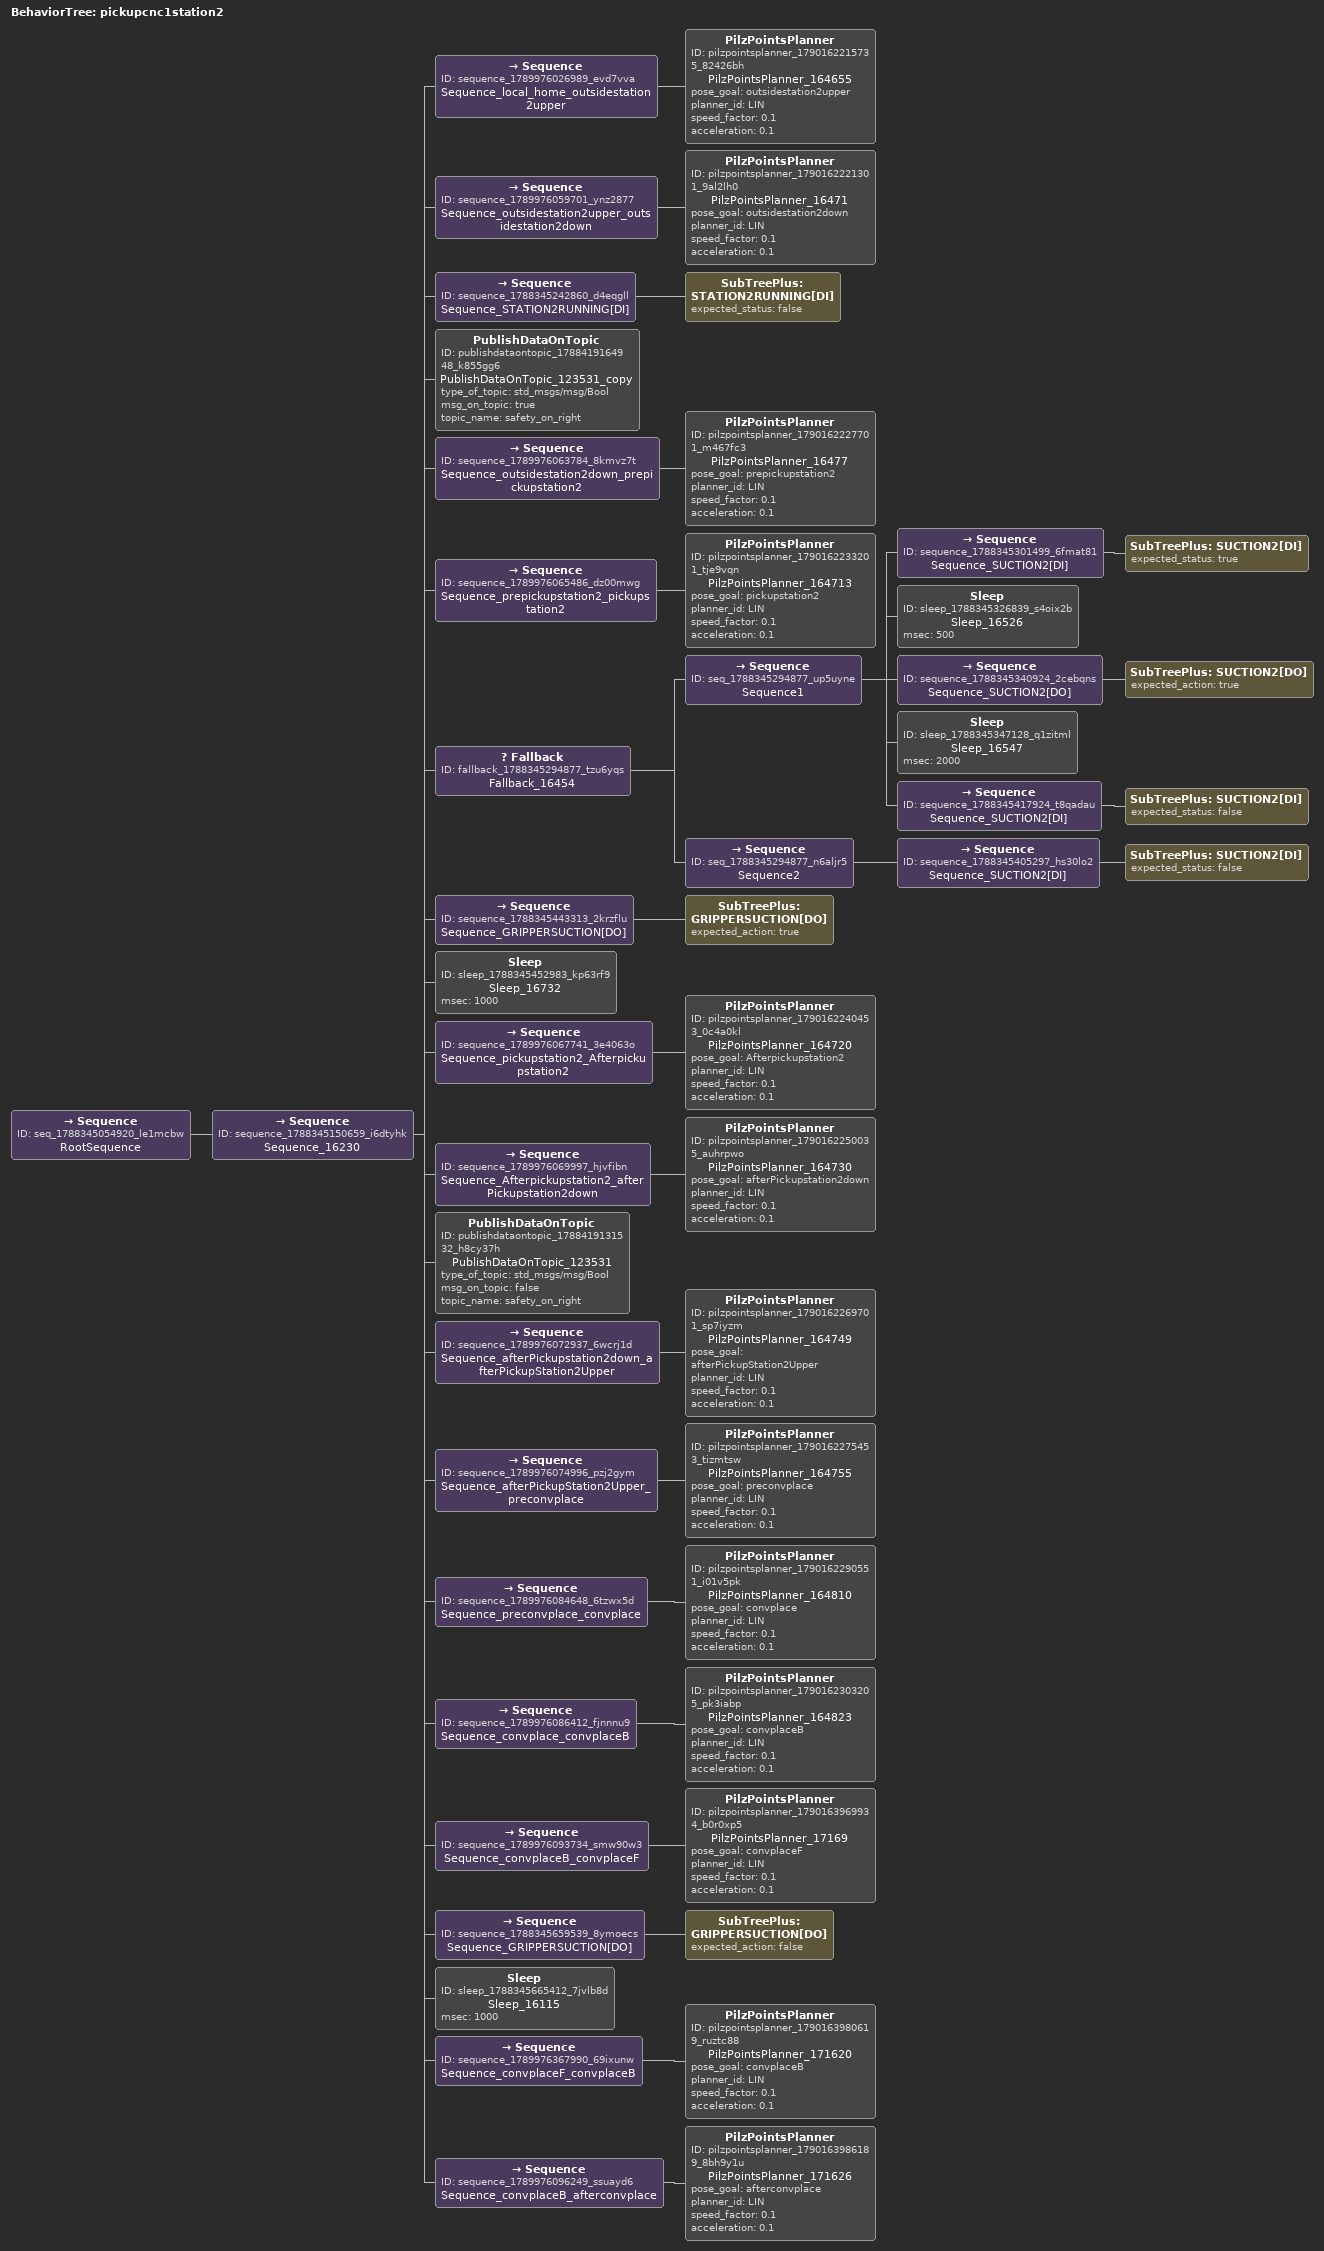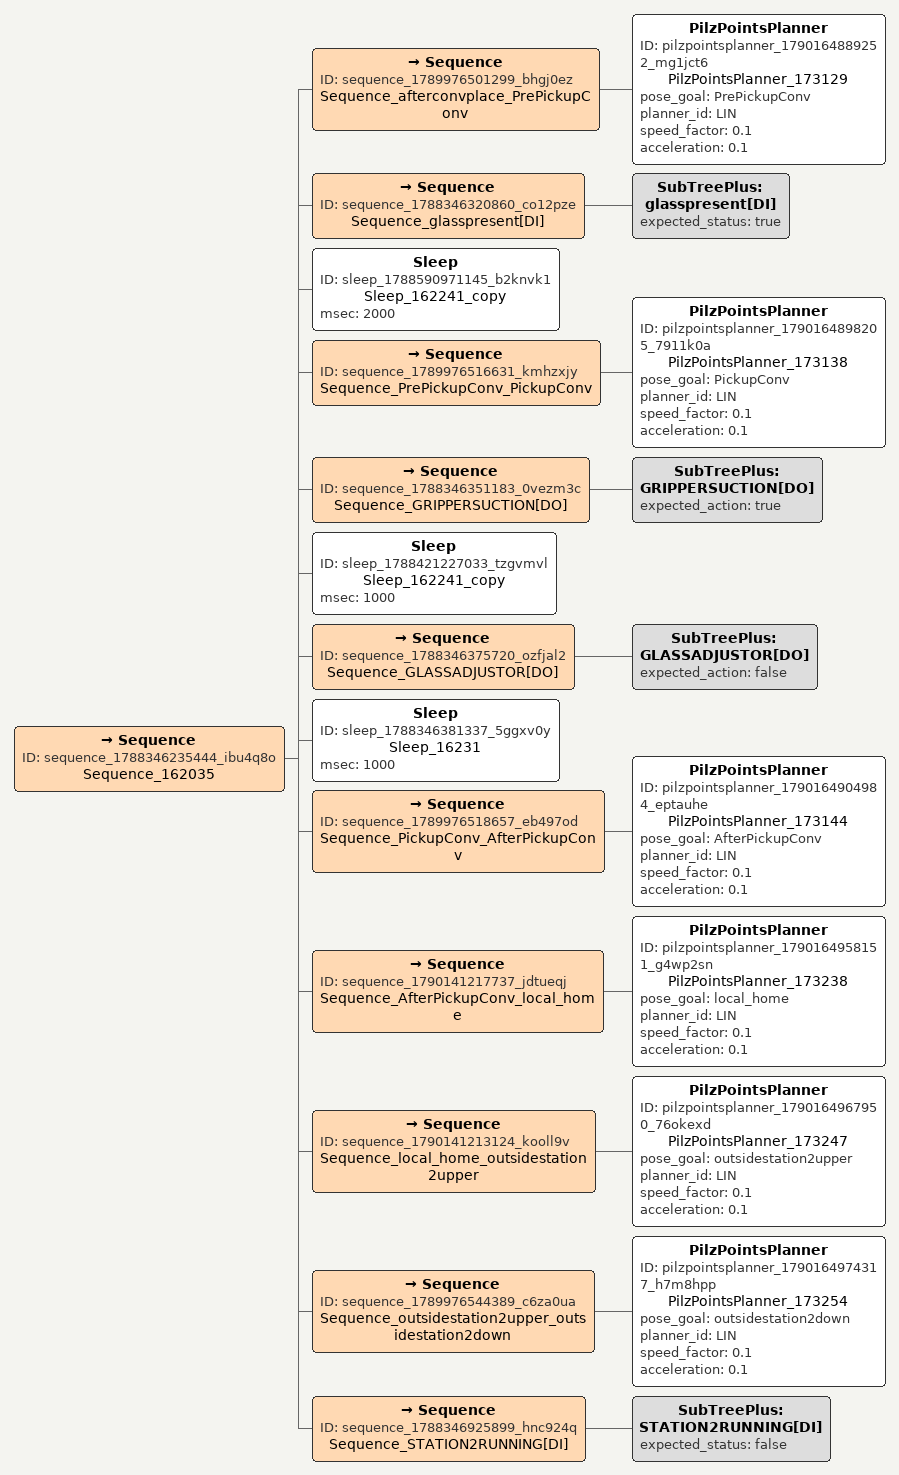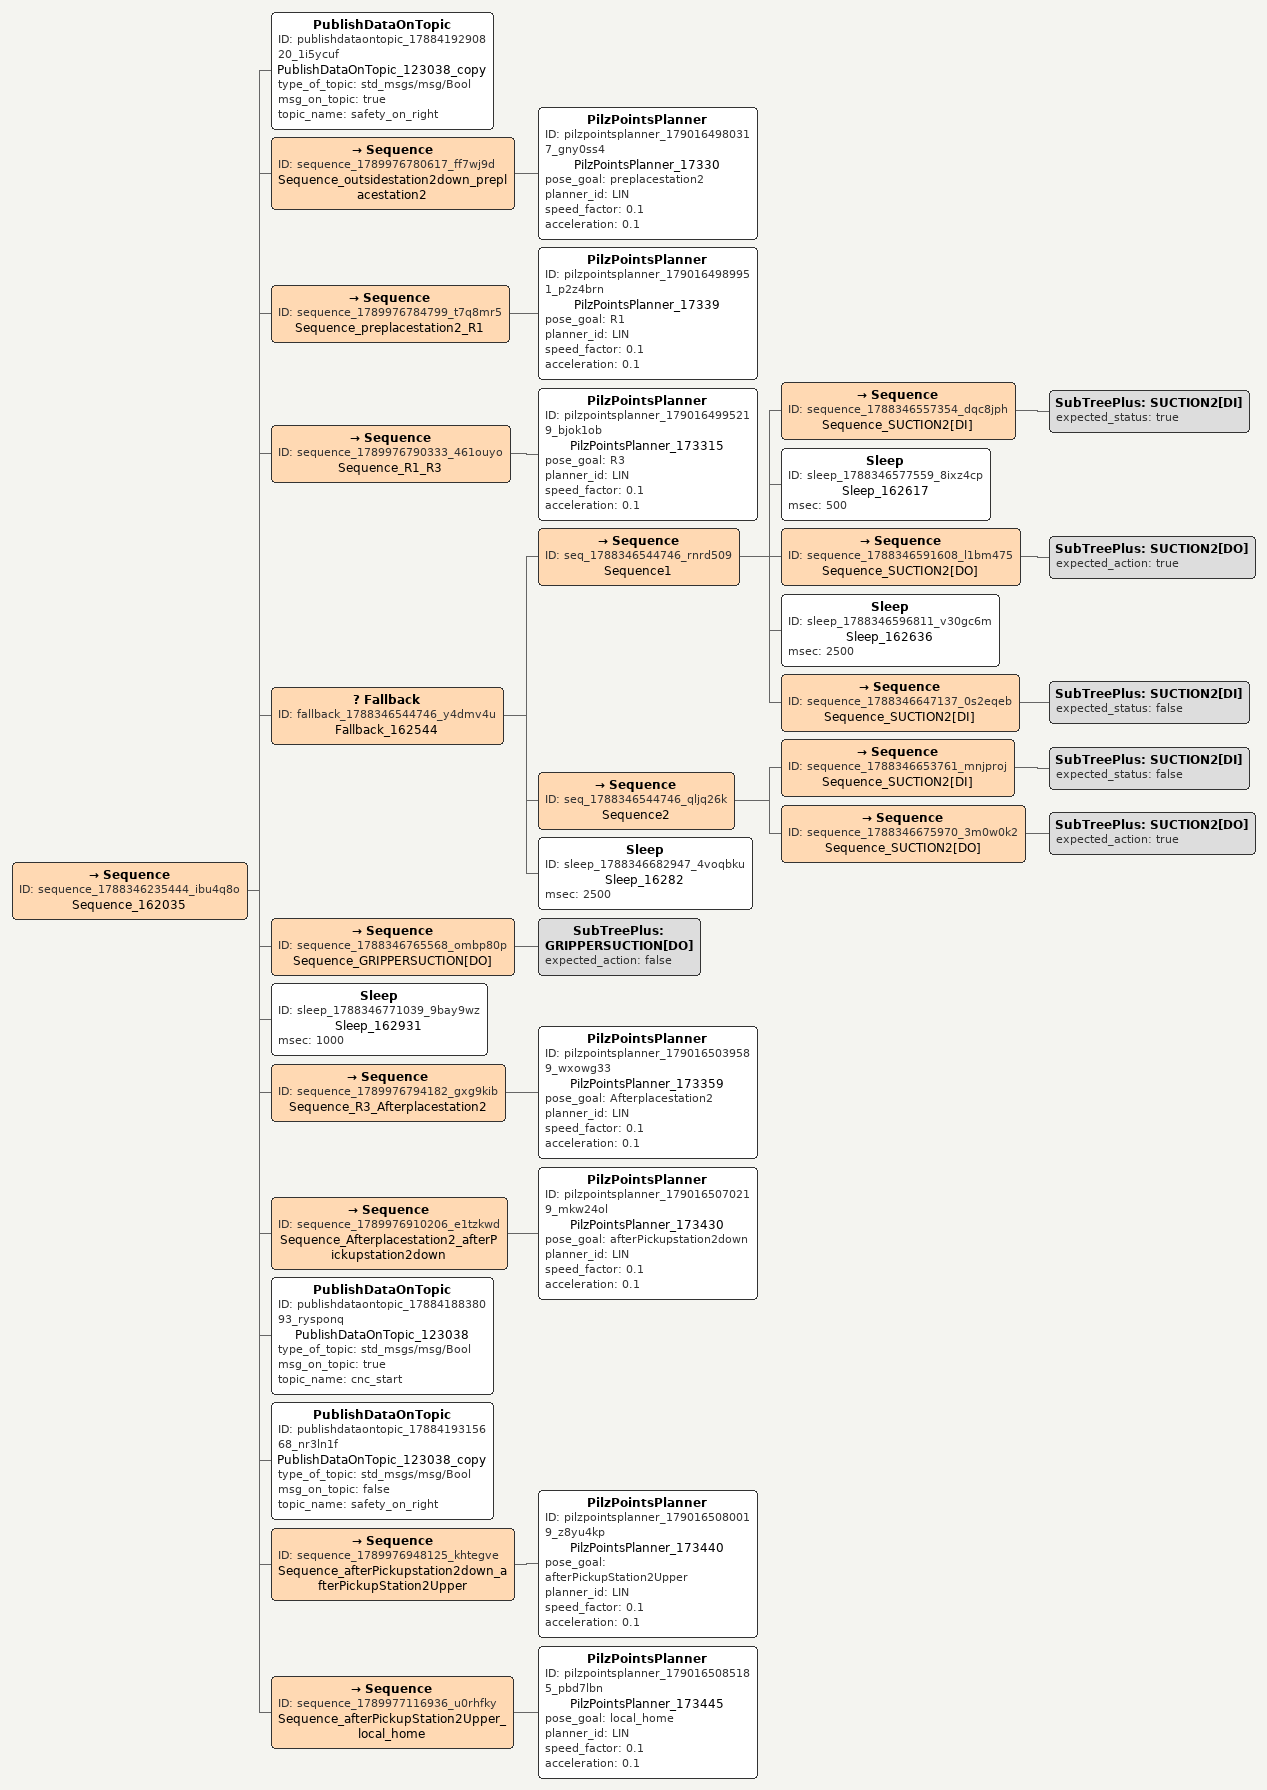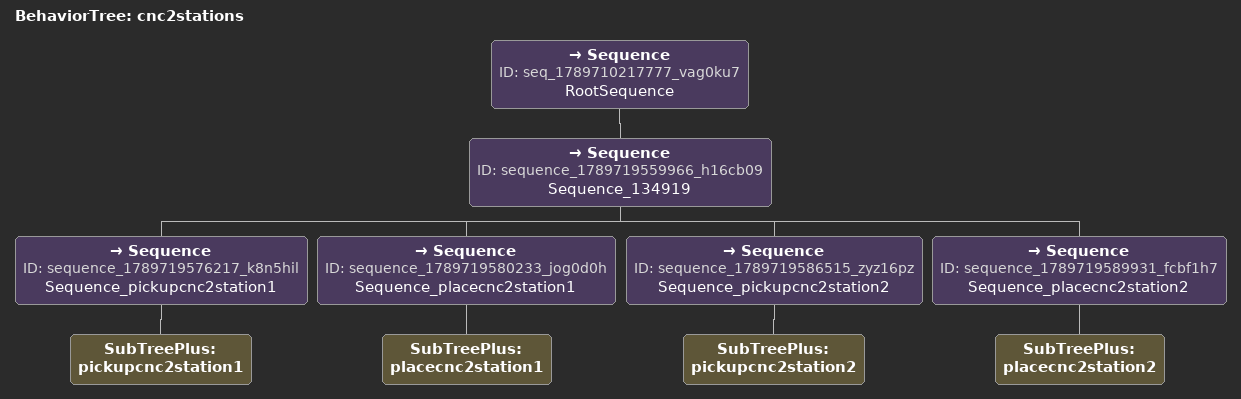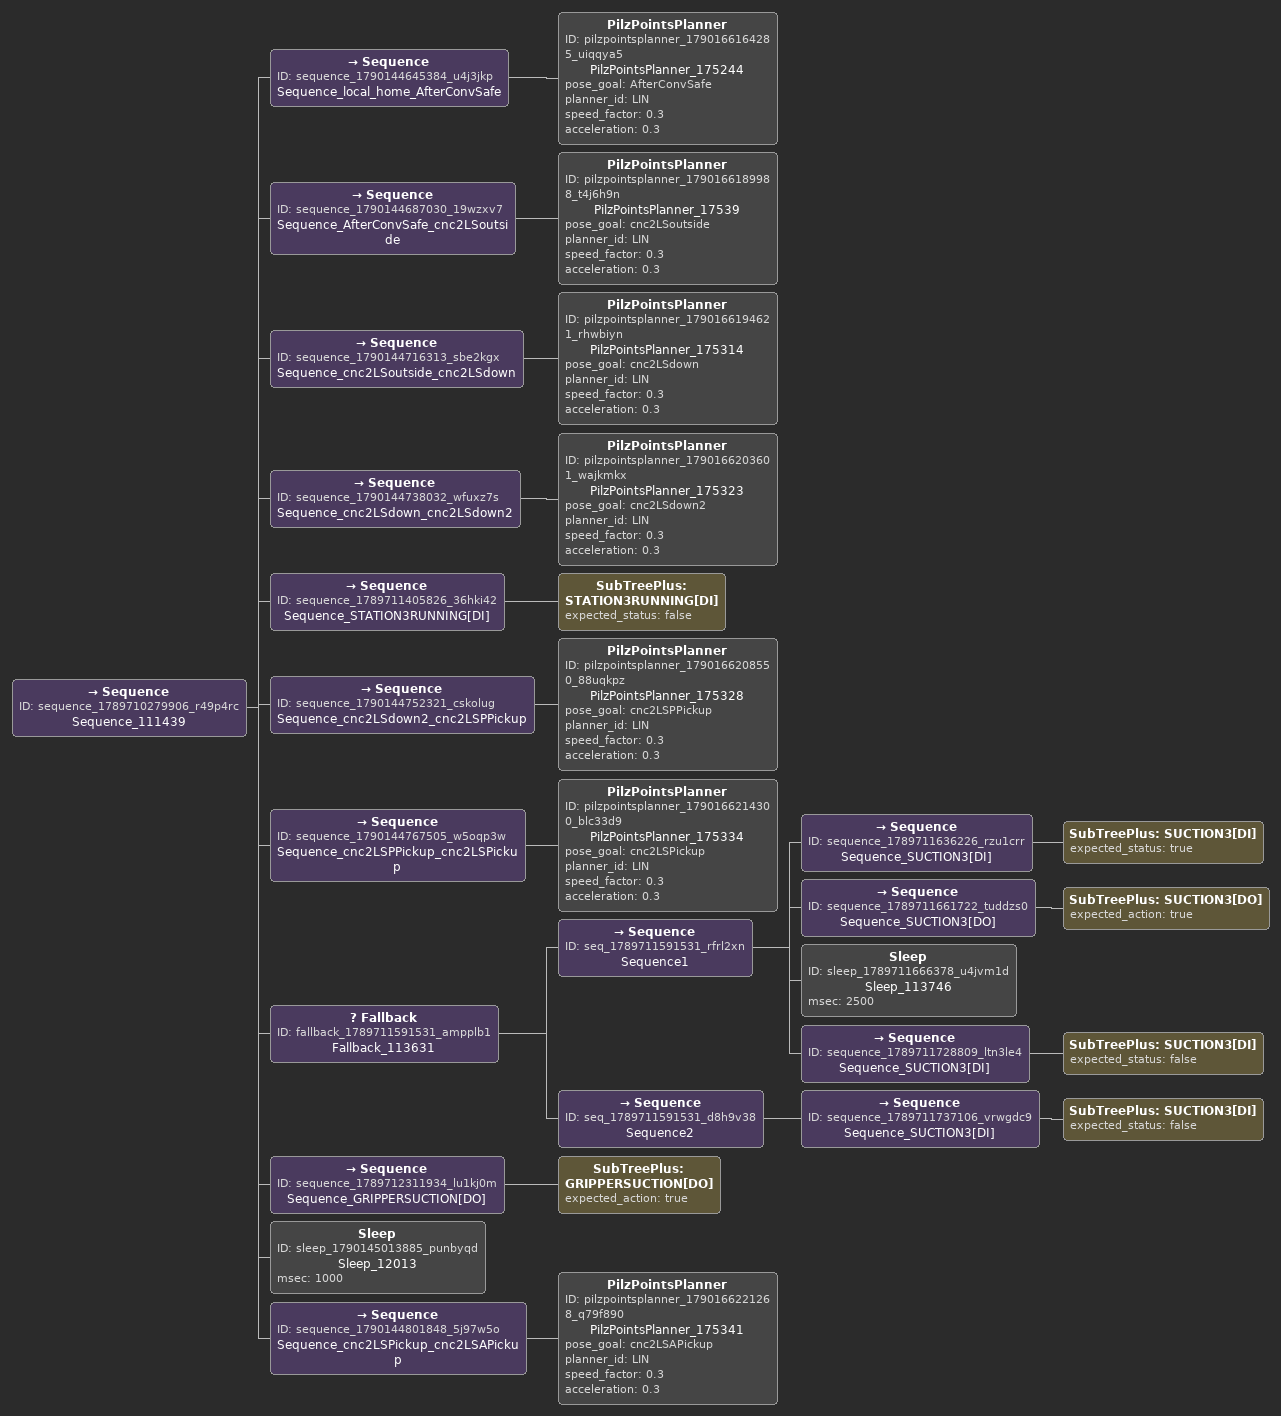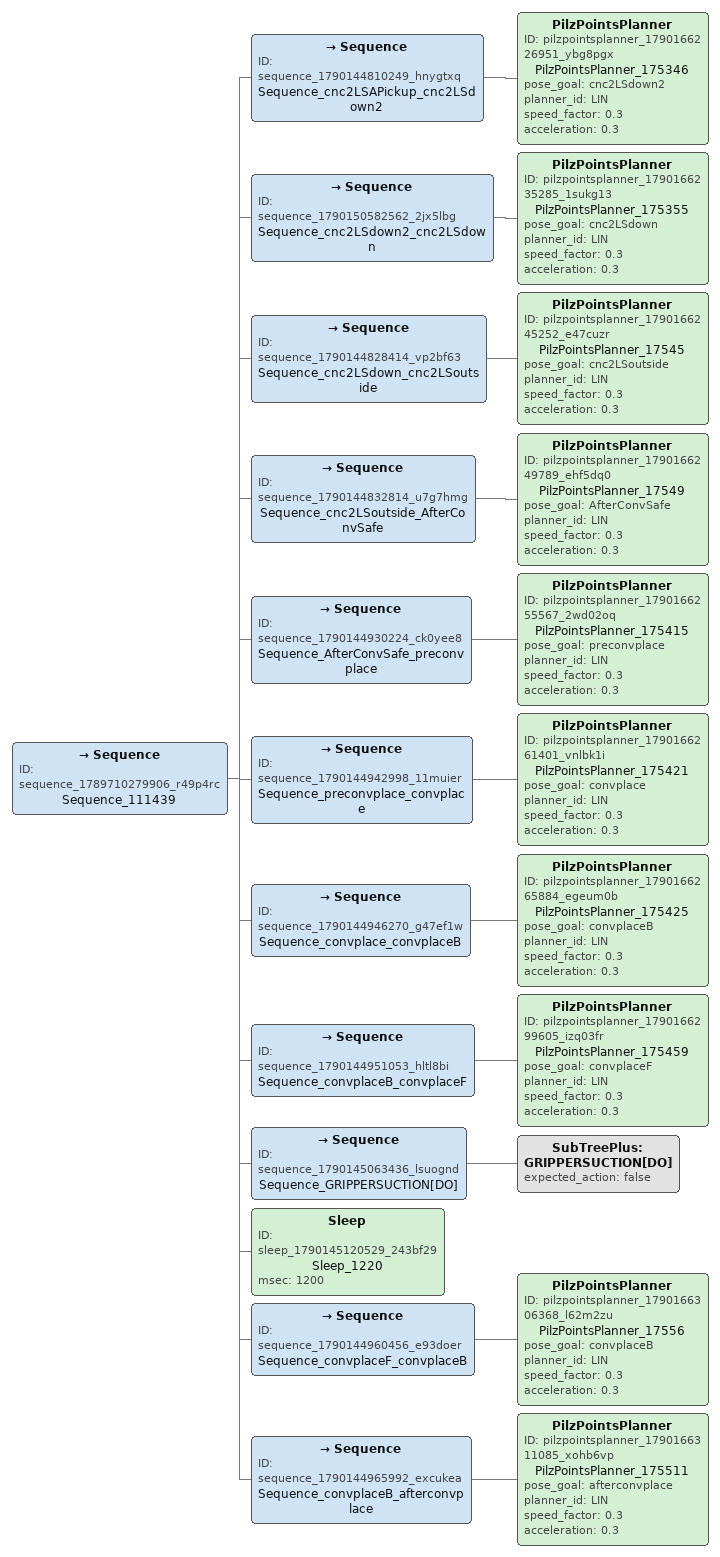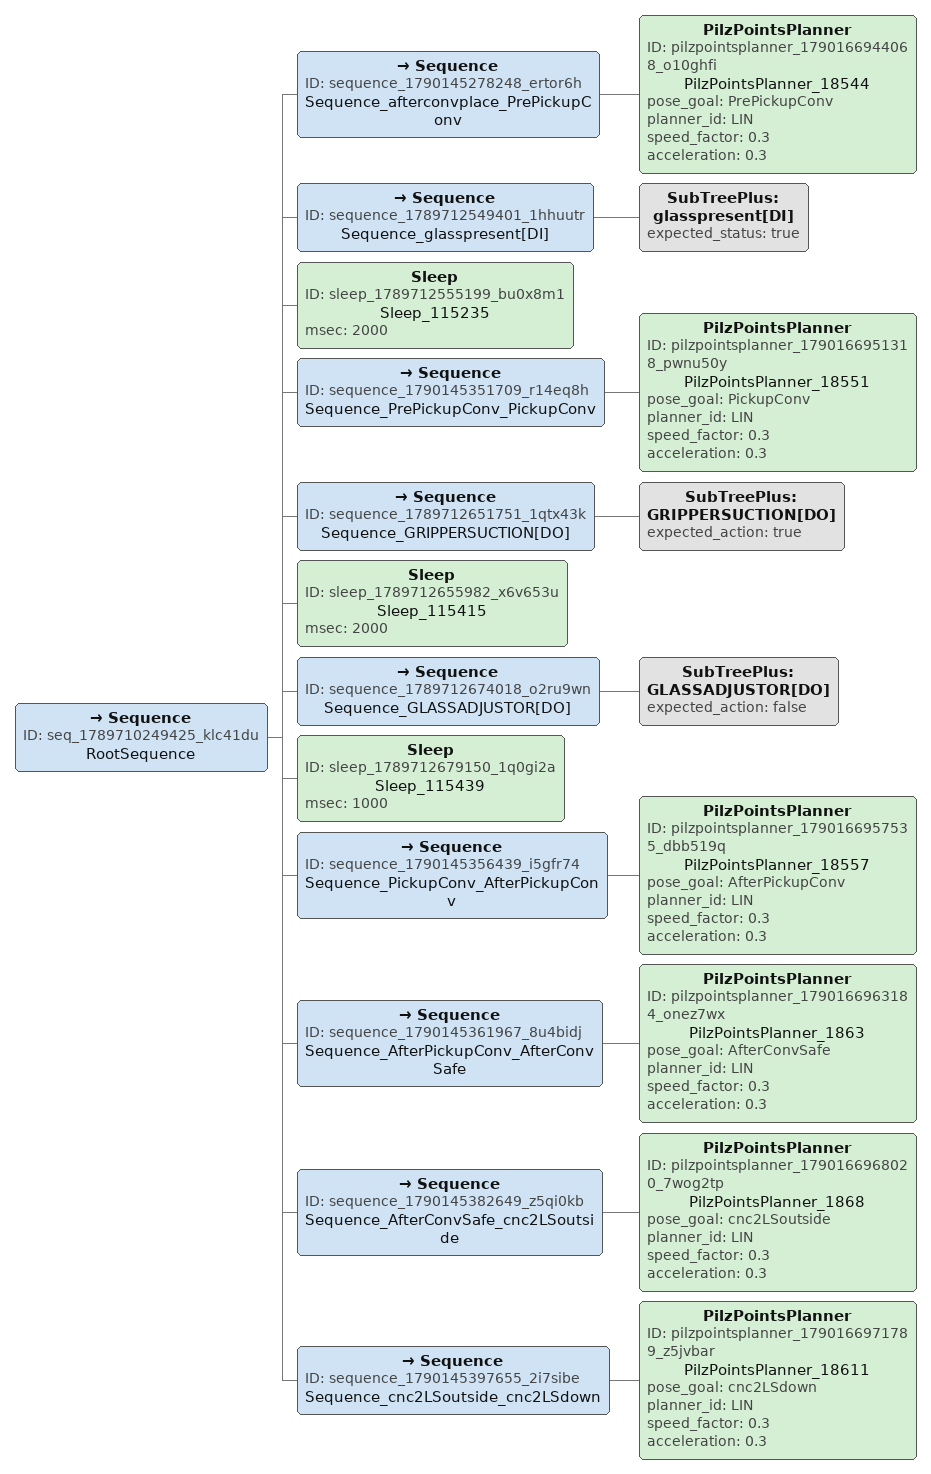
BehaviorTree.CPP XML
<BehaviorTree ID="pickupcnc1station2">
  <Sequence ID="seq_1788345054920_le1mcbw" name="RootSequence">
    <Sequence ID="sequence_1788345150659_i6dtyhk" name="Sequence_16230">
      <Sequence ID="sequence_1789976026989_evd7vva" name="Sequence_local_home_outsidestation2upper">
        <PilzPointsPlanner ID="pilzpointsplanner_1790162215735_82426bh" name="PilzPointsPlanner_164655" pose_goal="outsidestation2upper" planner_id="LIN" speed_factor="0.1" acceleration="0.1"/>
      </Sequence>
      <Sequence ID="sequence_1789976059701_ynz2877" name="Sequence_outsidestation2upper_outsidestation2down">
        <PilzPointsPlanner ID="pilzpointsplanner_1790162221301_9al2lh0" name="PilzPointsPlanner_16471" pose_goal="outsidestation2down" planner_id="LIN" speed_factor="0.1" acceleration="0.1"/>
      </Sequence>
      <Sequence ID="sequence_1788345242860_d4eqgll" name="Sequence_STATION2RUNNING[DI]">
        <SubTreePlus ID="STATION2RUNNING[DI]" expected_status="false"/>
      </Sequence>
      <PublishDataOnTopic ID="publishdataontopic_1788419164948_k855gg6" name="PublishDataOnTopic_123531_copy" type_of_topic="std_msgs/msg/Bool" msg_on_topic="true" topic_name="safety_on_right"/>
      <Sequence ID="sequence_1789976063784_8kmvz7t" name="Sequence_outsidestation2down_prepickupstation2">
        <PilzPointsPlanner ID="pilzpointsplanner_1790162227701_m467fc3" name="PilzPointsPlanner_16477" pose_goal="prepickupstation2" planner_id="LIN" speed_factor="0.1" acceleration="0.1"/>
      </Sequence>
      <Sequence ID="sequence_1789976065486_dz00mwg" name="Sequence_prepickupstation2_pickupstation2">
        <PilzPointsPlanner ID="pilzpointsplanner_1790162233201_tje9vqn" name="PilzPointsPlanner_164713" pose_goal="pickupstation2" planner_id="LIN" speed_factor="0.1" acceleration="0.1"/>
      </Sequence>
      <Fallback ID="fallback_1788345294877_tzu6yqs" name="Fallback_16454">
        <Sequence ID="seq_1788345294877_up5uyne" name="Sequence1">
          <Sequence ID="sequence_1788345301499_6fmat81" name="Sequence_SUCTION2[DI]">
            <SubTreePlus ID="SUCTION2[DI]" expected_status="true"/>
          </Sequence>
          <Sleep ID="sleep_1788345326839_s4oix2b" name="Sleep_16526" msec="500"/>
          <Sequence ID="sequence_1788345340924_2cebqns" name="Sequence_SUCTION2[DO]">
            <SubTreePlus ID="SUCTION2[DO]" expected_action="true"/>
          </Sequence>
          <Sleep ID="sleep_1788345347128_q1zitml" name="Sleep_16547" msec="2000"/>
          <Sequence ID="sequence_1788345417924_t8qadau" name="Sequence_SUCTION2[DI]">
            <SubTreePlus ID="SUCTION2[DI]" expected_status="false"/>
          </Sequence>
        </Sequence>
        <Sequence ID="seq_1788345294877_n6aljr5" name="Sequence2">
          <Sequence ID="sequence_1788345405297_hs30lo2" name="Sequence_SUCTION2[DI]">
            <SubTreePlus ID="SUCTION2[DI]" expected_status="false"/>
          </Sequence>
        </Sequence>
      </Fallback>
      <Sequence ID="sequence_1788345443313_2krzflu" name="Sequence_GRIPPERSUCTION[DO]">
        <SubTreePlus ID="GRIPPERSUCTION[DO]" expected_action="true"/>
      </Sequence>
      <Sleep ID="sleep_1788345452983_kp63rf9" name="Sleep_16732" msec="1000"/>
      <Sequence ID="sequence_1789976067741_3e4063o" name="Sequence_pickupstation2_Afterpickupstation2">
        <PilzPointsPlanner ID="pilzpointsplanner_1790162240453_0c4a0kl" name="PilzPointsPlanner_164720" pose_goal="Afterpickupstation2" planner_id="LIN" speed_factor="0.1" acceleration="0.1"/>
      </Sequence>
      <Sequence ID="sequence_1789976069997_hjvfibn" name="Sequence_Afterpickupstation2_afterPickupstation2down">
        <PilzPointsPlanner ID="pilzpointsplanner_1790162250035_auhrpwo" name="PilzPointsPlanner_164730" pose_goal="afterPickupstation2down" planner_id="LIN" speed_factor="0.1" acceleration="0.1"/>
      </Sequence>
      <PublishDataOnTopic ID="publishdataontopic_1788419131532_h8cy37h" name="PublishDataOnTopic_123531" type_of_topic="std_msgs/msg/Bool" msg_on_topic="false" topic_name="safety_on_right"/>
      <Sequence ID="sequence_1789976072937_6wcrj1d" name="Sequence_afterPickupstation2down_afterPickupStation2Upper">
        <PilzPointsPlanner ID="pilzpointsplanner_1790162269701_sp7iyzm" name="PilzPointsPlanner_164749" pose_goal="afterPickupStation2Upper" planner_id="LIN" speed_factor="0.1" acceleration="0.1"/>
      </Sequence>
      <Sequence ID="sequence_1789976074996_pzj2gym" name="Sequence_afterPickupStation2Upper_preconvplace">
        <PilzPointsPlanner ID="pilzpointsplanner_1790162275453_tizmtsw" name="PilzPointsPlanner_164755" pose_goal="preconvplace" planner_id="LIN" speed_factor="0.1" acceleration="0.1"/>
      </Sequence>
      <Sequence ID="sequence_1789976084648_6tzwx5d" name="Sequence_preconvplace_convplace">
        <PilzPointsPlanner ID="pilzpointsplanner_1790162290551_i01v5pk" name="PilzPointsPlanner_164810" pose_goal="convplace" planner_id="LIN" speed_factor="0.1" acceleration="0.1"/>
      </Sequence>
      <Sequence ID="sequence_1789976086412_fjnnnu9" name="Sequence_convplace_convplaceB">
        <PilzPointsPlanner ID="pilzpointsplanner_1790162303205_pk3iabp" name="PilzPointsPlanner_164823" pose_goal="convplaceB" planner_id="LIN" speed_factor="0.1" acceleration="0.1"/>
      </Sequence>
      <Sequence ID="sequence_1789976093734_smw90w3" name="Sequence_convplaceB_convplaceF">
        <PilzPointsPlanner ID="pilzpointsplanner_1790163969934_b0r0xp5" name="PilzPointsPlanner_17169" pose_goal="convplaceF" planner_id="LIN" speed_factor="0.1" acceleration="0.1"/>
      </Sequence>
      <Sequence ID="sequence_1788345659539_8ymoecs" name="Sequence_GRIPPERSUCTION[DO]">
        <SubTreePlus ID="GRIPPERSUCTION[DO]" expected_action="false"/>
      </Sequence>
      <Sleep ID="sleep_1788345665412_7jvlb8d" name="Sleep_16115" msec="1000"/>
      <Sequence ID="sequence_1789976367990_69ixunw" name="Sequence_convplaceF_convplaceB">
        <PilzPointsPlanner ID="pilzpointsplanner_1790163980619_ruztc88" name="PilzPointsPlanner_171620" pose_goal="convplaceB" planner_id="LIN" speed_factor="0.1" acceleration="0.1"/>
      </Sequence>
      <Sequence ID="sequence_1789976096249_ssuayd6" name="Sequence_convplaceB_afterconvplace">
        <PilzPointsPlanner ID="pilzpointsplanner_1790163986189_8bh9y1u" name="PilzPointsPlanner_171626" pose_goal="afterconvplace" planner_id="LIN" speed_factor="0.1" acceleration="0.1"/>
      </Sequence>
    </Sequence>
  </Sequence>
</BehaviorTree>

<Sequence ID="sequence_1788346235444_ibu4q8o" name="Sequence_162035">
  <Sequence ID="sequence_1789976501299_bhgj0ez" name="Sequence_afterconvplace_PrePickupConv">
    <PilzPointsPlanner ID="pilzpointsplanner_1790164889252_mg1jct6" name="PilzPointsPlanner_173129" pose_goal="PrePickupConv" planner_id="LIN" speed_factor="0.1" acceleration="0.1"/>
  </Sequence>
  <Sequence ID="sequence_1788346320860_co12pze" name="Sequence_glasspresent[DI]">
    <SubTreePlus ID="glasspresent[DI]" expected_status="true"/>
  </Sequence>
  <Sleep ID="sleep_1788590971145_b2knvk1" name="Sleep_162241_copy" msec="2000"/>
  <Sequence ID="sequence_1789976516631_kmhzxjy" name="Sequence_PrePickupConv_PickupConv">
    <PilzPointsPlanner ID="pilzpointsplanner_1790164898205_7911k0a" name="PilzPointsPlanner_173138" pose_goal="PickupConv" planner_id="LIN" speed_factor="0.1" acceleration="0.1"/>
  </Sequence>
  <Sequence ID="sequence_1788346351183_0vezm3c" name="Sequence_GRIPPERSUCTION[DO]">
    <SubTreePlus ID="GRIPPERSUCTION[DO]" expected_action="true"/>
  </Sequence>
  <Sleep ID="sleep_1788421227033_tzgvmvl" name="Sleep_162241_copy" msec="1000"/>
  <Sequence ID="sequence_1788346375720_ozfjal2" name="Sequence_GLASSADJUSTOR[DO]">
    <SubTreePlus ID="GLASSADJUSTOR[DO]" expected_action="false"/>
  </Sequence>
  <Sleep ID="sleep_1788346381337_5ggxv0y" name="Sleep_16231" msec="1000"/>
  <Sequence ID="sequence_1789976518657_eb497od" name="Sequence_PickupConv_AfterPickupConv">
    <PilzPointsPlanner ID="pilzpointsplanner_1790164904984_eptauhe" name="PilzPointsPlanner_173144" pose_goal="AfterPickupConv" planner_id="LIN" speed_factor="0.1" acceleration="0.1"/>
  </Sequence>
  <Sequence ID="sequence_1790141217737_jdtueqj" name="Sequence_AfterPickupConv_local_home">
    <PilzPointsPlanner ID="pilzpointsplanner_1790164958151_g4wp2sn" name="PilzPointsPlanner_173238" pose_goal="local_home" planner_id="LIN" speed_factor="0.1" acceleration="0.1"/>
  </Sequence>
  <Sequence ID="sequence_1790141213124_kooll9v" name="Sequence_local_home_outsidestation2upper">
    <PilzPointsPlanner ID="pilzpointsplanner_1790164967950_76okexd" name="PilzPointsPlanner_173247" pose_goal="outsidestation2upper" planner_id="LIN" speed_factor="0.1" acceleration="0.1"/>
  </Sequence>
  <Sequence ID="sequence_1789976544389_c6za0ua" name="Sequence_outsidestation2upper_outsidestation2down">
    <PilzPointsPlanner ID="pilzpointsplanner_1790164974317_h7m8hpp" name="PilzPointsPlanner_173254" pose_goal="outsidestation2down" planner_id="LIN" speed_factor="0.1" acceleration="0.1"/>
  </Sequence>
  <Sequence ID="sequence_1788346925899_hnc924q" name="Sequence_STATION2RUNNING[DI]">
    <SubTreePlus ID="STATION2RUNNING[DI]" expected_status="false"/>
  </Sequence>
</Sequence>

<Sequence ID="sequence_1788346235444_ibu4q8o" name="Sequence_162035">
  <PublishDataOnTopic ID="publishdataontopic_1788419290820_1i5ycuf" name="PublishDataOnTopic_123038_copy" type_of_topic="std_msgs/msg/Bool" msg_on_topic="true" topic_name="safety_on_right"/>
  <Sequence ID="sequence_1789976780617_ff7wj9d" name="Sequence_outsidestation2down_preplacestation2">
    <PilzPointsPlanner ID="pilzpointsplanner_1790164980317_gny0ss4" name="PilzPointsPlanner_17330" pose_goal="preplacestation2" planner_id="LIN" speed_factor="0.1" acceleration="0.1"/>
  </Sequence>
  <Sequence ID="sequence_1789976784799_t7q8mr5" name="Sequence_preplacestation2_R1">
    <PilzPointsPlanner ID="pilzpointsplanner_1790164989951_p2z4brn" name="PilzPointsPlanner_17339" pose_goal="R1" planner_id="LIN" speed_factor="0.1" acceleration="0.1"/>
  </Sequence>
  <Sequence ID="sequence_1789976790333_461ouyo" name="Sequence_R1_R3">
    <PilzPointsPlanner ID="pilzpointsplanner_1790164995219_bjok1ob" name="PilzPointsPlanner_173315" pose_goal="R3" planner_id="LIN" speed_factor="0.1" acceleration="0.1"/>
  </Sequence>
  <Fallback ID="fallback_1788346544746_y4dmv4u" name="Fallback_162544">
    <Sequence ID="seq_1788346544746_rnrd509" name="Sequence1">
      <Sequence ID="sequence_1788346557354_dqc8jph" name="Sequence_SUCTION2[DI]">
        <SubTreePlus ID="SUCTION2[DI]" expected_status="true"/>
      </Sequence>
      <Sleep ID="sleep_1788346577559_8ixz4cp" name="Sleep_162617" msec="500"/>
      <Sequence ID="sequence_1788346591608_l1bm475" name="Sequence_SUCTION2[DO]">
        <SubTreePlus ID="SUCTION2[DO]" expected_action="true"/>
      </Sequence>
      <Sleep ID="sleep_1788346596811_v30gc6m" name="Sleep_162636" msec="2500"/>
      <Sequence ID="sequence_1788346647137_0s2eqeb" name="Sequence_SUCTION2[DI]">
        <SubTreePlus ID="SUCTION2[DI]" expected_status="false"/>
      </Sequence>
    </Sequence>
    <Sequence ID="seq_1788346544746_qljq26k" name="Sequence2">
      <Sequence ID="sequence_1788346653761_mnjproj" name="Sequence_SUCTION2[DI]">
        <SubTreePlus ID="SUCTION2[DI]" expected_status="false"/>
      </Sequence>
      <Sequence ID="sequence_1788346675970_3m0w0k2" name="Sequence_SUCTION2[DO]">
        <SubTreePlus ID="SUCTION2[DO]" expected_action="true"/>
      </Sequence>
    </Sequence>
    <Sleep ID="sleep_1788346682947_4voqbku" name="Sleep_16282" msec="2500"/>
  </Fallback>
  <Sequence ID="sequence_1788346765568_ombp80p" name="Sequence_GRIPPERSUCTION[DO]">
    <SubTreePlus ID="GRIPPERSUCTION[DO]" expected_action="false"/>
  </Sequence>
  <Sleep ID="sleep_1788346771039_9bay9wz" name="Sleep_162931" msec="1000"/>
  <Sequence ID="sequence_1789976794182_gxg9kib" name="Sequence_R3_Afterplacestation2">
    <PilzPointsPlanner ID="pilzpointsplanner_1790165039589_wxowg33" name="PilzPointsPlanner_173359" pose_goal="Afterplacestation2" planner_id="LIN" speed_factor="0.1" acceleration="0.1"/>
  </Sequence>
  <Sequence ID="sequence_1789976910206_e1tzkwd" name="Sequence_Afterplacestation2_afterPickupstation2down">
    <PilzPointsPlanner ID="pilzpointsplanner_1790165070219_mkw24ol" name="PilzPointsPlanner_173430" pose_goal="afterPickupstation2down" planner_id="LIN" speed_factor="0.1" acceleration="0.1"/>
  </Sequence>
  <PublishDataOnTopic ID="publishdataontopic_1788418838093_rysponq" name="PublishDataOnTopic_123038" type_of_topic="std_msgs/msg/Bool" msg_on_topic="true" topic_name="cnc_start"/>
  <PublishDataOnTopic ID="publishdataontopic_1788419315668_nr3ln1f" name="PublishDataOnTopic_123038_copy" type_of_topic="std_msgs/msg/Bool" msg_on_topic="false" topic_name="safety_on_right"/>
  <Sequence ID="sequence_1789976948125_khtegve" name="Sequence_afterPickupstation2down_afterPickupStation2Upper">
    <PilzPointsPlanner ID="pilzpointsplanner_1790165080019_z8yu4kp" name="PilzPointsPlanner_173440" pose_goal="afterPickupStation2Upper" planner_id="LIN" speed_factor="0.1" acceleration="0.1"/>
  </Sequence>
  <Sequence ID="sequence_1789977116936_u0rhfky" name="Sequence_afterPickupStation2Upper_local_home">
    <PilzPointsPlanner ID="pilzpointsplanner_1790165085185_pbd7lbn" name="PilzPointsPlanner_173445" pose_goal="local_home" planner_id="LIN" speed_factor="0.1" acceleration="0.1"/>
  </Sequence>
</Sequence>

<BehaviorTree ID="cnc2stations">
  <Sequence ID="seq_1789710217777_vag0ku7" name="RootSequence">
    <Sequence ID="sequence_1789719559966_h16cb09" name="Sequence_134919">
      <Sequence ID="sequence_1789719576217_k8n5hil" name="Sequence_pickupcnc2station1">
        <SubTreePlus ID="pickupcnc2station1"/>
      </Sequence>
      <Sequence ID="sequence_1789719580233_jog0d0h" name="Sequence_placecnc2station1">
        <SubTreePlus ID="placecnc2station1"/>
      </Sequence>
      <Sequence ID="sequence_1789719586515_zyz16pz" name="Sequence_pickupcnc2station2">
        <SubTreePlus ID="pickupcnc2station2"/>
      </Sequence>
      <Sequence ID="sequence_1789719589931_fcbf1h7" name="Sequence_placecnc2station2">
        <SubTreePlus ID="placecnc2station2"/>
      </Sequence>
    </Sequence>
  </Sequence>
</BehaviorTree>

<Sequence ID="sequence_1789710279906_r49p4rc" name="Sequence_111439">
  <Sequence ID="sequence_1790144645384_u4j3jkp" name="Sequence_local_home_AfterConvSafe">
    <PilzPointsPlanner ID="pilzpointsplanner_1790166164285_uiqqya5" name="PilzPointsPlanner_175244" pose_goal="AfterConvSafe" planner_id="LIN" speed_factor="0.3" acceleration="0.3"/>
  </Sequence>
  <Sequence ID="sequence_1790144687030_19wzxv7" name="Sequence_AfterConvSafe_cnc2LSoutside">
    <PilzPointsPlanner ID="pilzpointsplanner_1790166189988_t4j6h9n" name="PilzPointsPlanner_17539" pose_goal="cnc2LSoutside" planner_id="LIN" speed_factor="0.3" acceleration="0.3"/>
  </Sequence>
  <Sequence ID="sequence_1790144716313_sbe2kgx" name="Sequence_cnc2LSoutside_cnc2LSdown">
    <PilzPointsPlanner ID="pilzpointsplanner_1790166194621_rhwbiyn" name="PilzPointsPlanner_175314" pose_goal="cnc2LSdown" planner_id="LIN" speed_factor="0.3" acceleration="0.3"/>
  </Sequence>
  <Sequence ID="sequence_1790144738032_wfuxz7s" name="Sequence_cnc2LSdown_cnc2LSdown2">
    <PilzPointsPlanner ID="pilzpointsplanner_1790166203601_wajkmkx" name="PilzPointsPlanner_175323" pose_goal="cnc2LSdown2" planner_id="LIN" speed_factor="0.3" acceleration="0.3"/>
  </Sequence>
  <Sequence ID="sequence_1789711405826_36hki42" name="Sequence_STATION3RUNNING[DI]">
    <SubTreePlus ID="STATION3RUNNING[DI]" expected_status="false"/>
  </Sequence>
  <Sequence ID="sequence_1790144752321_cskolug" name="Sequence_cnc2LSdown2_cnc2LSPPickup">
    <PilzPointsPlanner ID="pilzpointsplanner_1790166208550_88uqkpz" name="PilzPointsPlanner_175328" pose_goal="cnc2LSPPickup" planner_id="LIN" speed_factor="0.3" acceleration="0.3"/>
  </Sequence>
  <Sequence ID="sequence_1790144767505_w5oqp3w" name="Sequence_cnc2LSPPickup_cnc2LSPickup">
    <PilzPointsPlanner ID="pilzpointsplanner_1790166214300_blc33d9" name="PilzPointsPlanner_175334" pose_goal="cnc2LSPickup" planner_id="LIN" speed_factor="0.3" acceleration="0.3"/>
  </Sequence>
  <Fallback ID="fallback_1789711591531_ampplb1" name="Fallback_113631">
    <Sequence ID="seq_1789711591531_rfrl2xn" name="Sequence1">
      <Sequence ID="sequence_1789711636226_rzu1crr" name="Sequence_SUCTION3[DI]">
        <SubTreePlus ID="SUCTION3[DI]" expected_status="true"/>
      </Sequence>
      <Sequence ID="sequence_1789711661722_tuddzs0" name="Sequence_SUCTION3[DO]">
        <SubTreePlus ID="SUCTION3[DO]" expected_action="true"/>
      </Sequence>
      <Sleep ID="sleep_1789711666378_u4jvm1d" name="Sleep_113746" msec="2500"/>
      <Sequence ID="sequence_1789711728809_ltn3le4" name="Sequence_SUCTION3[DI]">
        <SubTreePlus ID="SUCTION3[DI]" expected_status="false"/>
      </Sequence>
    </Sequence>
    <Sequence ID="seq_1789711591531_d8h9v38" name="Sequence2">
      <Sequence ID="sequence_1789711737106_vrwgdc9" name="Sequence_SUCTION3[DI]">
        <SubTreePlus ID="SUCTION3[DI]" expected_status="false"/>
      </Sequence>
    </Sequence>
  </Fallback>
  <Sequence ID="sequence_1789712311934_lu1kj0m" name="Sequence_GRIPPERSUCTION[DO]">
    <SubTreePlus ID="GRIPPERSUCTION[DO]" expected_action="true"/>
  </Sequence>
  <Sleep ID="sleep_1790145013885_punbyqd" name="Sleep_12013" msec="1000"/>
  <Sequence ID="sequence_1790144801848_5j97w5o" name="Sequence_cnc2LSPickup_cnc2LSAPickup">
    <PilzPointsPlanner ID="pilzpointsplanner_1790166221268_q79f890" name="PilzPointsPlanner_175341" pose_goal="cnc2LSAPickup" planner_id="LIN" speed_factor="0.3" acceleration="0.3"/>
  </Sequence>
</Sequence>

<Sequence ID="sequence_1789710279906_r49p4rc" name="Sequence_111439">
  <Sequence ID="sequence_1790144810249_hnygtxq" name="Sequence_cnc2LSAPickup_cnc2LSdown2">
    <PilzPointsPlanner ID="pilzpointsplanner_1790166226951_ybg8pgx" name="PilzPointsPlanner_175346" pose_goal="cnc2LSdown2" planner_id="LIN" speed_factor="0.3" acceleration="0.3"/>
  </Sequence>
  <Sequence ID="sequence_1790150582562_2jx5lbg" name="Sequence_cnc2LSdown2_cnc2LSdown">
    <PilzPointsPlanner ID="pilzpointsplanner_1790166235285_1sukg13" name="PilzPointsPlanner_175355" pose_goal="cnc2LSdown" planner_id="LIN" speed_factor="0.3" acceleration="0.3"/>
  </Sequence>
  <Sequence ID="sequence_1790144828414_vp2bf63" name="Sequence_cnc2LSdown_cnc2LSoutside">
    <PilzPointsPlanner ID="pilzpointsplanner_1790166245252_e47cuzr" name="PilzPointsPlanner_17545" pose_goal="cnc2LSoutside" planner_id="LIN" speed_factor="0.3" acceleration="0.3"/>
  </Sequence>
  <Sequence ID="sequence_1790144832814_u7g7hmg" name="Sequence_cnc2LSoutside_AfterConvSafe">
    <PilzPointsPlanner ID="pilzpointsplanner_1790166249789_ehf5dq0" name="PilzPointsPlanner_17549" pose_goal="AfterConvSafe" planner_id="LIN" speed_factor="0.3" acceleration="0.3"/>
  </Sequence>
  <Sequence ID="sequence_1790144930224_ck0yee8" name="Sequence_AfterConvSafe_preconvplace">
    <PilzPointsPlanner ID="pilzpointsplanner_1790166255567_2wd02oq" name="PilzPointsPlanner_175415" pose_goal="preconvplace" planner_id="LIN" speed_factor="0.3" acceleration="0.3"/>
  </Sequence>
  <Sequence ID="sequence_1790144942998_11muier" name="Sequence_preconvplace_convplace">
    <PilzPointsPlanner ID="pilzpointsplanner_1790166261401_vnlbk1i" name="PilzPointsPlanner_175421" pose_goal="convplace" planner_id="LIN" speed_factor="0.3" acceleration="0.3"/>
  </Sequence>
  <Sequence ID="sequence_1790144946270_g47ef1w" name="Sequence_convplace_convplaceB">
    <PilzPointsPlanner ID="pilzpointsplanner_1790166265884_egeum0b" name="PilzPointsPlanner_175425" pose_goal="convplaceB" planner_id="LIN" speed_factor="0.3" acceleration="0.3"/>
  </Sequence>
  <Sequence ID="sequence_1790144951053_hltl8bi" name="Sequence_convplaceB_convplaceF">
    <PilzPointsPlanner ID="pilzpointsplanner_1790166299605_izq03fr" name="PilzPointsPlanner_175459" pose_goal="convplaceF" planner_id="LIN" speed_factor="0.3" acceleration="0.3"/>
  </Sequence>
  <Sequence ID="sequence_1790145063436_lsuognd" name="Sequence_GRIPPERSUCTION[DO]">
    <SubTreePlus ID="GRIPPERSUCTION[DO]" expected_action="false"/>
  </Sequence>
  <Sleep ID="sleep_1790145120529_243bf29" name="Sleep_1220" msec="1200"/>
  <Sequence ID="sequence_1790144960456_e93doer" name="Sequence_convplaceF_convplaceB">
    <PilzPointsPlanner ID="pilzpointsplanner_1790166306368_l62m2zu" name="PilzPointsPlanner_17556" pose_goal="convplaceB" planner_id="LIN" speed_factor="0.3" acceleration="0.3"/>
  </Sequence>
  <Sequence ID="sequence_1790144965992_excukea" name="Sequence_convplaceB_afterconvplace">
    <PilzPointsPlanner ID="pilzpointsplanner_1790166311085_xohb6vp" name="PilzPointsPlanner_175511" pose_goal="afterconvplace" planner_id="LIN" speed_factor="0.3" acceleration="0.3"/>
  </Sequence>
</Sequence>

<Sequence ID="seq_1789710249425_klc41du" name="RootSequence">
  <Sequence ID="sequence_1790145278248_ertor6h" name="Sequence_afterconvplace_PrePickupConv">
    <PilzPointsPlanner ID="pilzpointsplanner_1790166944068_o10ghfi" name="PilzPointsPlanner_18544" pose_goal="PrePickupConv" planner_id="LIN" speed_factor="0.3" acceleration="0.3"/>
  </Sequence>
  <Sequence ID="sequence_1789712549401_1hhuutr" name="Sequence_glasspresent[DI]">
    <SubTreePlus ID="glasspresent[DI]" expected_status="true"/>
  </Sequence>
  <Sleep ID="sleep_1789712555199_bu0x8m1" name="Sleep_115235" msec="2000"/>
  <Sequence ID="sequence_1790145351709_r14eq8h" name="Sequence_PrePickupConv_PickupConv">
    <PilzPointsPlanner ID="pilzpointsplanner_1790166951318_pwnu50y" name="PilzPointsPlanner_18551" pose_goal="PickupConv" planner_id="LIN" speed_factor="0.3" acceleration="0.3"/>
  </Sequence>
  <Sequence ID="sequence_1789712651751_1qtx43k" name="Sequence_GRIPPERSUCTION[DO]">
    <SubTreePlus ID="GRIPPERSUCTION[DO]" expected_action="true"/>
  </Sequence>
  <Sleep ID="sleep_1789712655982_x6v653u" name="Sleep_115415" msec="2000"/>
  <Sequence ID="sequence_1789712674018_o2ru9wn" name="Sequence_GLASSADJUSTOR[DO]">
    <SubTreePlus ID="GLASSADJUSTOR[DO]" expected_action="false"/>
  </Sequence>
  <Sleep ID="sleep_1789712679150_1q0gi2a" name="Sleep_115439" msec="1000"/>
  <Sequence ID="sequence_1790145356439_i5gfr74" name="Sequence_PickupConv_AfterPickupConv">
    <PilzPointsPlanner ID="pilzpointsplanner_1790166957535_dbb519q" name="PilzPointsPlanner_18557" pose_goal="AfterPickupConv" planner_id="LIN" speed_factor="0.3" acceleration="0.3"/>
  </Sequence>
  <Sequence ID="sequence_1790145361967_8u4bidj" name="Sequence_AfterPickupConv_AfterConvSafe">
    <PilzPointsPlanner ID="pilzpointsplanner_1790166963184_onez7wx" name="PilzPointsPlanner_1863" pose_goal="AfterConvSafe" planner_id="LIN" speed_factor="0.3" acceleration="0.3"/>
  </Sequence>
  <Sequence ID="sequence_1790145382649_z5qi0kb" name="Sequence_AfterConvSafe_cnc2LSoutside">
    <PilzPointsPlanner ID="pilzpointsplanner_1790166968020_7wog2tp" name="PilzPointsPlanner_1868" pose_goal="cnc2LSoutside" planner_id="LIN" speed_factor="0.3" acceleration="0.3"/>
  </Sequence>
  <Sequence ID="sequence_1790145397655_2i7sibe" name="Sequence_cnc2LSoutside_cnc2LSdown">
    <PilzPointsPlanner ID="pilzpointsplanner_1790166971789_z5jvbar" name="PilzPointsPlanner_18611" pose_goal="cnc2LSdown" planner_id="LIN" speed_factor="0.3" acceleration="0.3"/>
  </Sequence>
</Sequence>
